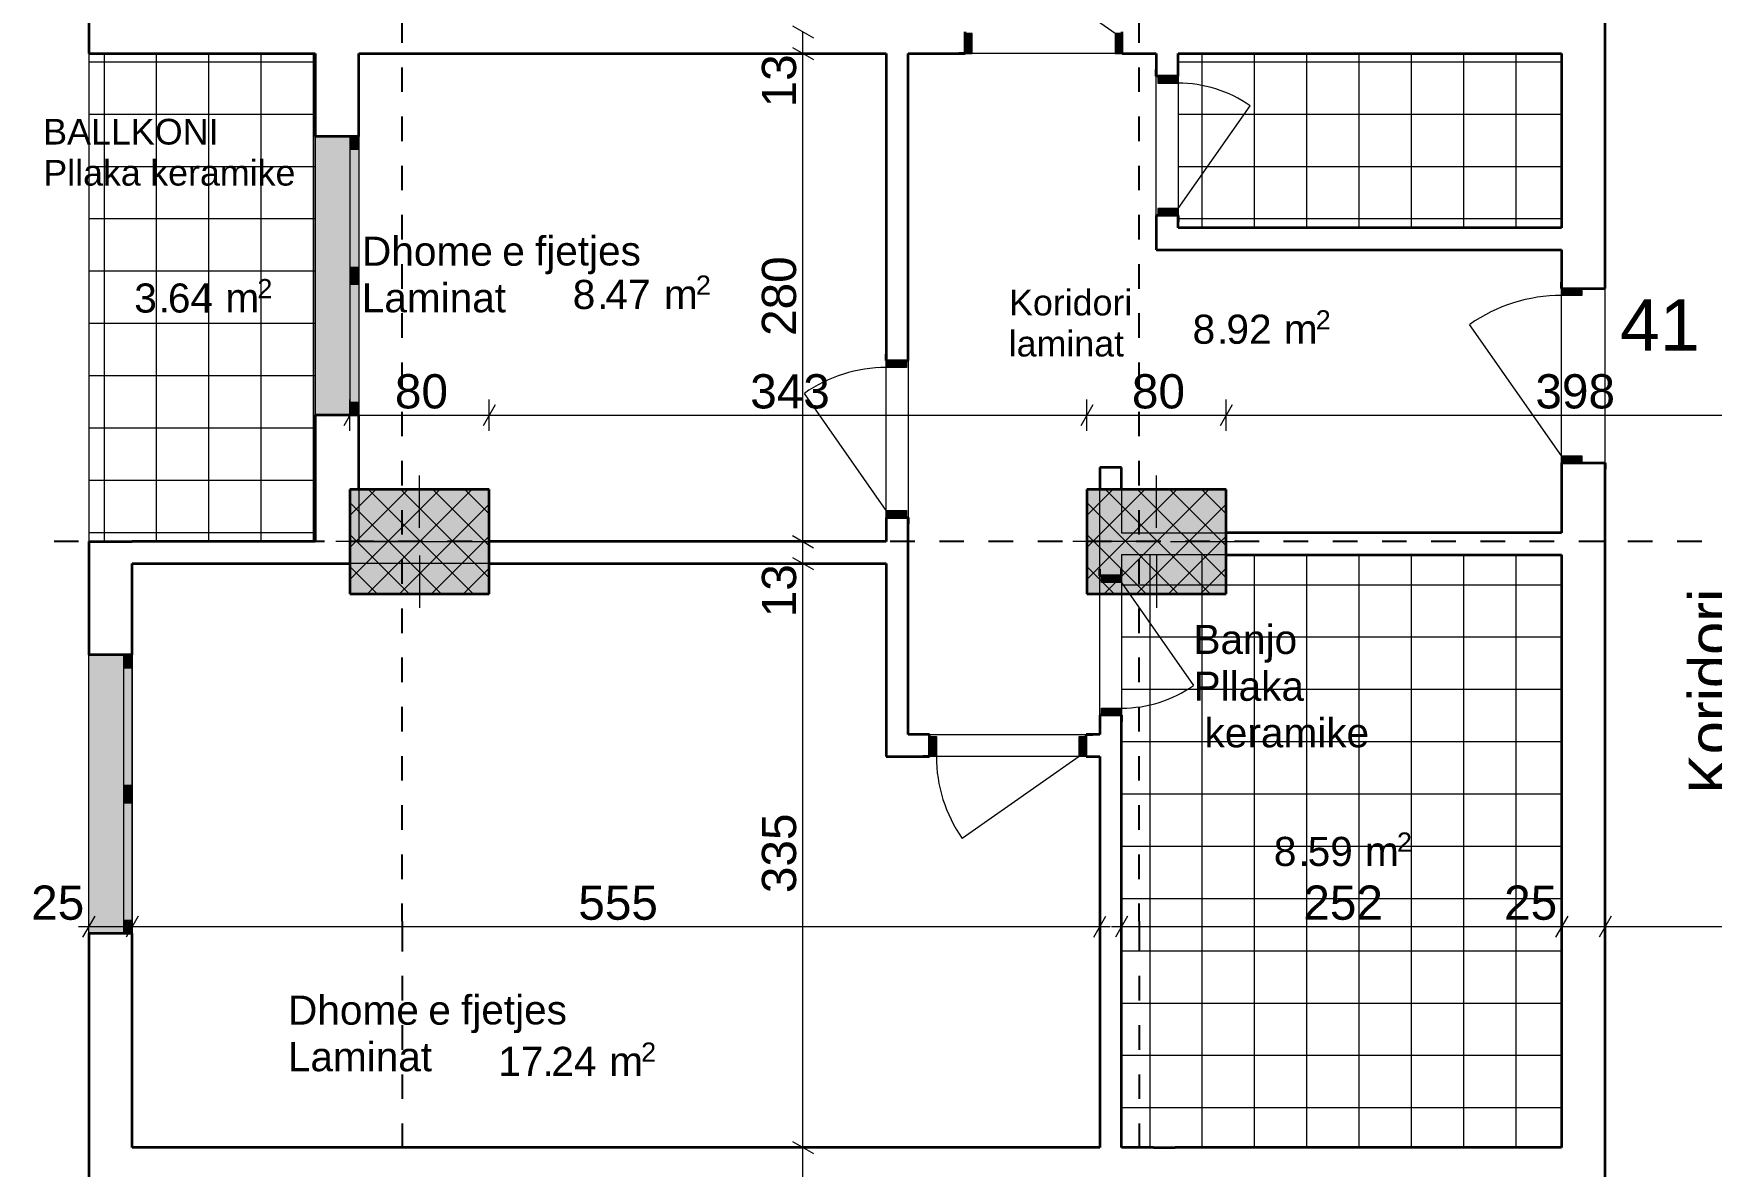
# Model space of a CAD drawing. Header units: centimetres. Extents: x -1402 to 3082, y -180 to 3169.
# Drawn here: x 264 to 1227, y 1812 to 2462 of the extents above; entities that cross this region are included whole.
import ezdxf

# ---------------------------------------------------------------- set-up
doc = ezdxf.new("R2010")
doc.units = ezdxf.units.CM
for name, color, linetype, true_color in [('PDF_Annotation - Text', 7, 'Continuous', 0xa80f02), ('PDF_Geometry', 7, 'Continuous', 0x999999), ('PDF_Structural - Shear', 7, 'Continuous', 0xdf0000), ('PDF_Text', 7, 'Continuous', 0xa80f02)]:
    doc.layers.add(name, color=color, linetype=linetype, true_color=true_color)
doc.layers.add('PDF_Dimensioning - General', color=7, linetype='Continuous')
doc.layers.add('PDF_Structural - Bearing', color=7, linetype='Continuous')
doc.styles.add('PDF Arial', font='arial.ttf')

msp = doc.modelspace()

# ---------------------------------------------------------------- linework, layer by layer
at = {"layer": 'PDF_Dimensioning - General', "lineweight": 13}
for points in [[(699.2, 2466.79), (711.2, 2459.86)], [(705.2, 2450.82), (705.2, 2463.33)], [(714.2, 2450.82), (696.19, 2450.82)], [(699.2, 2454.29), (711.2, 2447.36)], [(705.2, 2170.69), (705.2, 2450.82)], [(448.49, 2249.23), (441.55, 2237.22)], [(528.52, 2249.23), (521.59, 2237.22)], [(871.57, 2249.23), (864.64, 2237.22)], [(951.61, 2249.23), (944.68, 2237.22)], [(714.2, 2170.69), (696.19, 2170.69)], [(699.2, 2174.15), (711.2, 2167.22)], [(705.2, 2158.18), (705.2, 2170.69)], [(714.2, 2158.18), (696.19, 2158.18)], [(699.2, 2161.65), (711.2, 2154.72)], [(705.2, 1823.02), (705.2, 2158.18)], [(298.65, 1955.72), (291.71, 1943.71)], [(295.18, 1940.71), (295.18, 1958.72)], [(323.66, 1955.72), (316.73, 1943.71)], [(320.19, 1940.71), (320.19, 1958.72)], [(872.14, 1943.71), (879.08, 1955.72)], [(875.61, 1940.71), (875.61, 1958.72)], [(891.58, 1955.72), (884.65, 1943.71)], [(888.12, 1940.71), (888.12, 1958.72)], [(1144.2, 1955.72), (1137.27, 1943.71)], [(1140.74, 1940.71), (1140.74, 1958.72)], [(1169.22, 1955.72), (1162.28, 1943.71)], [(1165.75, 1940.71), (1165.75, 1958.72)], [(289.31, 1949.72), (295.18, 1949.72)], [(295.18, 1949.72), (320.19, 1949.72)], [(320.19, 1949.72), (875.61, 1949.72)], [(875.61, 1949.72), (881.48, 1949.72)], [(882.25, 1949.72), (888.12, 1949.72)], [(888.12, 1949.72), (1140.74, 1949.72)], [(1140.74, 1949.72), (1165.75, 1949.72)], [(1165.75, 1949.72), (1346.49, 1949.72)], [(714.2, 1823.02), (696.19, 1823.02)], [(699.2, 1826.48), (711.2, 1819.56)], [(705.2, 1798.01), (705.2, 1823.02)]]:
    msp.add_lwpolyline(points, dxfattribs=at)
at = {"layer": 'PDF_Dimensioning - General', "color": 253, "lineweight": 13, "true_color": 0x999999}
for points in [[(445.02, 2234.22), (445.02, 2252.23)], [(525.06, 2234.22), (525.06, 2252.23)], [(868.1, 2234.22), (868.1, 2252.23)], [(948.15, 2234.22), (948.15, 2252.23)], [(439.15, 2243.22), (445.02, 2243.22)], [(445.02, 2243.22), (525.06, 2243.22)], [(525.06, 2243.22), (868.1, 2243.22)], [(868.1, 2243.22), (948.15, 2243.22)], [(948.15, 2243.22), (1346.49, 2243.22)]]:
    msp.add_lwpolyline(points, dxfattribs=at)
at = {"layer": 'PDF_Geometry', "color": 7, "lineweight": 13}
for points in [[(1165.75, 1363.49), (1165.75, 3115.78)], [(295.18, 2450.82), (295.18, 2170.69)], [(425.24, 2450.82), (295.18, 2450.82)], [(425.24, 2170.69), (425.24, 2450.82)], [(450.26, 2450.82), (450.26, 2170.69)], [(753.05, 2450.82), (450.26, 2450.82)], [(753.05, 2170.69), (753.05, 2450.82)], [(908.02, 2450.82), (765.56, 2450.82)], [(765.56, 2450.82), (765.56, 2059.92)], [(908.02, 2338.27), (908.02, 2450.82)], [(920.52, 2450.82), (920.52, 2350.78)], [(1140.74, 2450.82), (920.52, 2450.82)], [(1140.74, 2350.78), (1140.74, 2450.82)], [(920.52, 2350.78), (1140.74, 2350.78)], [(1140.74, 2338.27), (908.02, 2338.27)], [(1140.74, 2175.69), (1140.74, 2338.27)], [(875.61, 2213.35), (888.12, 2213.35)], [(875.61, 2059.92), (875.61, 2213.35)], [(888.12, 2213.35), (888.12, 2175.69)], [(295.18, 2170.69), (425.24, 2170.69)], [(450.26, 2170.69), (753.05, 2170.69)], [(888.12, 2175.69), (1140.74, 2175.69)], [(753.05, 2158.18), (320.19, 2158.18)], [(320.19, 2158.18), (320.19, 1823.02)], [(753.05, 2047.42), (753.05, 2158.18)], [(888.12, 2163.19), (888.12, 1823.02)], [(1140.74, 2163.19), (888.12, 2163.19)], [(1140.74, 1823.02), (1140.74, 2163.19)], [(765.56, 2059.92), (875.61, 2059.92)], [(875.61, 2047.42), (753.05, 2047.42)], [(875.61, 1823.02), (875.61, 2047.42)], [(320.19, 1823.02), (875.61, 1823.02)], [(888.12, 1823.02), (1140.74, 1823.02)]]:
    msp.add_lwpolyline(points, dxfattribs=at)
at = {"layer": 'PDF_Geometry', "lineweight": 13}
for points in [[(304.17, 2170.69), (304.17, 2450.82)], [(334.18, 2170.69), (334.18, 2450.82)], [(364.2, 2170.69), (364.2, 2450.82)], [(394.21, 2170.69), (394.21, 2450.82)], [(424.23, 2170.69), (424.23, 2450.82)], [(934.47, 2350.78), (934.47, 2450.82)], [(964.49, 2350.78), (964.49, 2450.82)], [(994.5, 2350.78), (994.5, 2450.82)], [(1024.52, 2350.78), (1024.52, 2450.82)], [(1054.53, 2350.78), (1054.53, 2450.82)], [(1084.54, 2350.78), (1084.54, 2450.82)], [(1114.56, 2350.78), (1114.56, 2450.82)], [(295.18, 2446.13), (425.24, 2446.13)], [(920.52, 2446.13), (1140.74, 2446.13)], [(295.18, 2416.12), (425.24, 2416.12)], [(920.52, 2416.12), (1140.74, 2416.12)], [(295.18, 2386.1), (425.24, 2386.1)], [(920.52, 2386.1), (1140.74, 2386.1)], [(295.18, 2356.09), (425.24, 2356.09)], [(920.52, 2356.09), (1140.74, 2356.09)], [(295.18, 2326.07), (425.24, 2326.07)], [(295.18, 2296.06), (425.24, 2296.06)], [(295.18, 2266.05), (425.24, 2266.05)], [(295.18, 2236.03), (425.24, 2236.03)], [(295.18, 2206.02), (425.24, 2206.02)], [(295.18, 2176), (425.24, 2176)], [(904.46, 1823.02), (904.46, 2163.19)], [(934.47, 1823.02), (934.47, 2163.19)], [(964.49, 1823.02), (964.49, 2163.19)], [(994.5, 1823.02), (994.5, 2163.19)], [(1024.52, 1823.02), (1024.52, 2163.19)], [(1054.53, 1823.02), (1054.53, 2163.19)], [(1084.54, 1823.02), (1084.54, 2163.19)], [(1114.56, 1823.02), (1114.56, 2163.19)], [(888.12, 2145.99), (1140.74, 2145.99)], [(888.12, 2115.97), (1140.74, 2115.97)], [(888.12, 2085.96), (1140.74, 2085.96)], [(888.12, 2055.94), (1140.74, 2055.94)], [(888.12, 2025.93), (1140.74, 2025.93)], [(888.12, 1995.92), (1140.74, 1995.92)], [(888.12, 1965.9), (1140.74, 1965.9)], [(888.12, 1935.89), (1140.74, 1935.89)], [(888.12, 1905.87), (1140.74, 1905.87)], [(888.12, 1875.86), (1140.74, 1875.86)], [(888.12, 1845.84), (1140.74, 1845.84)]]:
    msp.add_lwpolyline(points, dxfattribs=at)
at = {"layer": 'PDF_Structural - Bearing', "lineweight": 35}
for points in [[(1165.75, 2316.02), (1165.75, 2888.74)], [(295.18, 2529.75), (295.18, 2450.82)], [(798.38, 2462.33), (798.38, 2463.33)], [(798.38, 2462.33), (798.38, 2463.33)], [(798.38, 2462.33), (798.38, 2463.33)], [(798.38, 2450.82), (798.38, 2462.33)], [(798.38, 2450.82), (798.38, 2462.33)], [(798.38, 2450.82), (798.38, 2462.33)], [(888.42, 2462.33), (888.42, 2463.33)], [(888.42, 2462.33), (888.42, 2463.33)], [(888.42, 2462.33), (888.42, 2463.33)], [(888.42, 2450.82), (888.42, 2462.33)], [(888.42, 2450.82), (888.42, 2462.33)], [(888.42, 2450.82), (888.42, 2462.33)], [(295.18, 2450.82), (320.19, 2450.82)], [(320.19, 2450.82), (425.24, 2450.82)], [(425.24, 2450.82), (425.24, 2403.3)], [(450.26, 2450.82), (753.05, 2450.82)], [(450.26, 2403.3), (450.26, 2450.82)], [(753.05, 2450.82), (753.05, 2274.66)], [(765.56, 2274.66), (765.56, 2450.82)], [(765.56, 2450.82), (798.38, 2450.82)], [(798.38, 2450.82), (794.68, 2450.82)], [(798.38, 2450.82), (794.68, 2450.82)], [(798.38, 2450.82), (794.68, 2450.82)], [(888.42, 2450.82), (892.13, 2450.82)], [(888.42, 2450.82), (908.02, 2450.82)], [(888.42, 2450.82), (892.13, 2450.82)], [(888.42, 2450.82), (892.13, 2450.82)], [(908.02, 2450.82), (908.02, 2437.93)], [(920.52, 2437.93), (920.52, 2450.82)], [(920.52, 2450.82), (1140.74, 2450.82)], [(1140.74, 2450.82), (1140.74, 2350.78)], [(908.02, 2437.93), (908.02, 2441.62)], [(908.02, 2437.93), (908.02, 2441.62)], [(908.02, 2437.93), (908.02, 2441.62)], [(909.01, 2437.93), (908.02, 2437.93)], [(909.01, 2437.93), (908.02, 2437.93)], [(909.01, 2437.93), (908.02, 2437.93)], [(920.52, 2437.93), (909.01, 2437.93)], [(920.52, 2437.93), (909.01, 2437.93)], [(920.52, 2437.93), (909.01, 2437.93)], [(920.52, 2437.93), (920.52, 2441.62)], [(920.52, 2437.93), (920.52, 2441.62)], [(920.52, 2437.93), (920.52, 2441.62)], [(445.26, 2403.3), (425.24, 2403.3)], [(445.26, 2403.3), (425.24, 2403.3)], [(450.26, 2403.3), (445.26, 2403.3)], [(450.26, 2403.3), (445.26, 2403.3)], [(450.26, 2403.3), (445.26, 2403.3)], [(908.02, 2357.88), (908.02, 2354.19)], [(909.01, 2357.88), (908.02, 2357.88)], [(908.02, 2357.88), (908.02, 2338.27)], [(909.01, 2357.88), (908.02, 2357.88)], [(909.01, 2357.88), (908.02, 2357.88)], [(908.02, 2357.88), (908.02, 2354.19)], [(908.02, 2357.88), (908.02, 2354.19)], [(920.52, 2357.88), (909.01, 2357.88)], [(920.52, 2357.88), (909.01, 2357.88)], [(920.52, 2357.88), (909.01, 2357.88)], [(920.52, 2357.88), (920.52, 2354.19)], [(920.52, 2350.78), (920.52, 2357.88)], [(920.52, 2357.88), (920.52, 2354.19)], [(920.52, 2357.88), (920.52, 2354.19)], [(1140.74, 2350.78), (920.52, 2350.78)], [(908.02, 2338.27), (920.52, 2338.27)], [(920.52, 2338.27), (1140.74, 2338.27)], [(1140.74, 2338.27), (1140.74, 2316.02)], [(1140.74, 2316.02), (1140.74, 2319.72)], [(1140.74, 2316.02), (1140.74, 2319.72)], [(1140.74, 2316.02), (1140.74, 2319.72)], [(1140.74, 2316.02), (1152.25, 2316.02)], [(1140.74, 2316.02), (1152.25, 2316.02)], [(1140.74, 2316.02), (1152.25, 2316.02)], [(1152.25, 2316.02), (1165.75, 2316.02)], [(1152.25, 2316.02), (1165.75, 2316.02)], [(1152.25, 2316.02), (1165.75, 2316.02)], [(1165.75, 2316.02), (1165.75, 2319.72)], [(1165.75, 2316.02), (1165.75, 2319.72)], [(1165.75, 2316.02), (1165.75, 2319.72)], [(753.05, 2274.66), (753.05, 2278.36)], [(753.05, 2274.66), (753.05, 2278.36)], [(753.05, 2274.66), (753.05, 2278.36)], [(753.05, 2274.66), (764.55, 2274.66)], [(753.05, 2274.66), (764.55, 2274.66)], [(753.05, 2274.66), (764.55, 2274.66)], [(764.55, 2274.66), (765.56, 2274.66)], [(764.55, 2274.66), (765.56, 2274.66)], [(764.55, 2274.66), (765.56, 2274.66)], [(765.56, 2274.66), (765.56, 2278.36)], [(765.56, 2274.66), (765.56, 2278.36)], [(765.56, 2274.66), (765.56, 2278.36)], [(445.26, 2243.22), (425.24, 2243.22)], [(425.24, 2243.22), (425.24, 2170.69)], [(445.26, 2243.22), (425.24, 2243.22)], [(450.26, 2243.22), (445.26, 2243.22)], [(450.26, 2243.22), (445.26, 2243.22)], [(450.26, 2243.22), (445.26, 2243.22)], [(450.26, 2200.7), (450.26, 2243.22)], [(1140.74, 2215.98), (1140.74, 2212.27)], [(1140.74, 2215.98), (1152.25, 2215.98)], [(1140.74, 2215.98), (1140.74, 2175.69)], [(1140.74, 2215.98), (1152.25, 2215.98)], [(1140.74, 2215.98), (1152.25, 2215.98)], [(1140.74, 2215.98), (1140.74, 2212.27)], [(1140.74, 2215.98), (1140.74, 2212.27)], [(1152.25, 2215.98), (1165.75, 2215.98)], [(1152.25, 2215.98), (1165.75, 2215.98)], [(1152.25, 2215.98), (1165.75, 2215.98)], [(1165.75, 2215.98), (1165.75, 2212.27)], [(1165.75, 1489.67), (1165.75, 2215.98)], [(1165.75, 2215.98), (1165.75, 2212.27)], [(1165.75, 2215.98), (1165.75, 2212.27)], [(875.61, 2213.35), (875.61, 2200.7)], [(888.12, 2213.35), (875.61, 2213.35)], [(888.12, 2200.7), (888.12, 2213.35)], [(525.06, 2200.7), (445.02, 2200.7)], [(445.02, 2200.7), (445.02, 2140.68)], [(525.06, 2140.68), (525.06, 2200.7)], [(948.15, 2200.7), (868.1, 2200.7)], [(868.1, 2200.7), (868.1, 2140.68)], [(948.15, 2140.68), (948.15, 2200.7)], [(753.05, 2184.62), (753.05, 2180.91)], [(753.05, 2184.62), (764.55, 2184.62)], [(753.05, 2184.62), (753.05, 2170.69)], [(753.05, 2184.62), (764.55, 2184.62)], [(753.05, 2184.62), (764.55, 2184.62)], [(753.05, 2184.62), (753.05, 2180.91)], [(753.05, 2184.62), (753.05, 2180.91)], [(764.55, 2184.62), (765.56, 2184.62)], [(764.55, 2184.62), (765.56, 2184.62)], [(764.55, 2184.62), (765.56, 2184.62)], [(765.56, 2184.62), (765.56, 2180.91)], [(765.56, 2059.92), (765.56, 2184.62)], [(765.56, 2184.62), (765.56, 2180.91)], [(765.56, 2184.62), (765.56, 2180.91)], [(295.18, 2170.69), (295.18, 2105.8)], [(295.18, 2170.69), (320.19, 2170.69)], [(425.24, 2170.69), (320.19, 2170.69)], [(753.05, 2170.69), (525.06, 2170.69)], [(1140.74, 2175.69), (948.15, 2175.69)], [(320.19, 2158.18), (445.02, 2158.18)], [(320.19, 2105.8), (320.19, 2158.18)], [(525.06, 2158.18), (753.05, 2158.18)], [(753.05, 2158.18), (753.05, 2047.42)], [(948.15, 2163.19), (1140.74, 2163.19)], [(1140.74, 2163.19), (1140.74, 1823.02)], [(875.61, 2151.16), (875.61, 2154.87)], [(875.61, 2151.16), (875.61, 2154.87)], [(875.61, 2151.16), (875.61, 2154.87)], [(876.61, 2151.16), (875.61, 2151.16)], [(876.61, 2151.16), (875.61, 2151.16)], [(876.61, 2151.16), (875.61, 2151.16)], [(888.12, 2151.16), (876.61, 2151.16)], [(888.12, 2151.16), (876.61, 2151.16)], [(888.12, 2151.16), (876.61, 2151.16)], [(888.12, 2151.16), (888.12, 2154.87)], [(888.12, 2151.16), (888.12, 2154.87)], [(888.12, 2151.16), (888.12, 2154.87)], [(445.02, 2140.68), (525.06, 2140.68)], [(868.1, 2140.68), (948.15, 2140.68)], [(315.19, 2105.8), (295.18, 2105.8)], [(315.19, 2105.8), (295.18, 2105.8)], [(320.19, 2105.8), (315.19, 2105.8)], [(320.19, 2105.8), (315.19, 2105.8)], [(320.19, 2105.8), (315.19, 2105.8)], [(875.61, 2071.13), (875.61, 2067.42)], [(876.61, 2071.13), (875.61, 2071.13)], [(875.61, 2071.13), (875.61, 2059.92)], [(876.61, 2071.13), (875.61, 2071.13)], [(876.61, 2071.13), (875.61, 2071.13)], [(875.61, 2071.13), (875.61, 2067.42)], [(875.61, 2071.13), (875.61, 2067.42)], [(888.12, 2071.13), (876.61, 2071.13)], [(888.12, 2071.13), (876.61, 2071.13)], [(888.12, 2071.13), (876.61, 2071.13)], [(888.12, 2071.13), (888.12, 2067.42)], [(888.12, 1823.02), (888.12, 2071.13)], [(888.12, 2071.13), (888.12, 2067.42)], [(888.12, 2071.13), (888.12, 2067.42)], [(777.77, 2059.92), (765.56, 2059.92)], [(777.77, 2059.92), (774.08, 2059.92)], [(777.77, 2059.92), (774.08, 2059.92)], [(777.77, 2059.92), (774.08, 2059.92)], [(777.77, 2058.92), (777.77, 2059.92)], [(777.77, 2058.92), (777.77, 2059.92)], [(777.77, 2058.92), (777.77, 2059.92)], [(777.77, 2047.42), (777.77, 2058.92)], [(777.77, 2047.42), (777.77, 2058.92)], [(777.77, 2047.42), (777.77, 2058.92)], [(867.82, 2059.92), (871.52, 2059.92)], [(867.82, 2058.92), (867.82, 2059.92)], [(875.61, 2059.92), (867.82, 2059.92)], [(867.82, 2058.92), (867.82, 2059.92)], [(867.82, 2058.92), (867.82, 2059.92)], [(867.82, 2059.92), (871.52, 2059.92)], [(867.82, 2059.92), (871.52, 2059.92)], [(867.82, 2047.42), (867.82, 2058.92)], [(867.82, 2047.42), (867.82, 2058.92)], [(867.82, 2047.42), (867.82, 2058.92)], [(753.05, 2047.42), (765.56, 2047.42)], [(765.56, 2047.42), (777.77, 2047.42)], [(777.77, 2047.42), (774.08, 2047.42)], [(777.77, 2047.42), (774.08, 2047.42)], [(777.77, 2047.42), (774.08, 2047.42)], [(867.82, 2047.42), (871.52, 2047.42)], [(867.82, 2047.42), (875.61, 2047.42)], [(867.82, 2047.42), (871.52, 2047.42)], [(867.82, 2047.42), (871.52, 2047.42)], [(875.61, 2047.42), (875.61, 1823.02)], [(315.19, 1945.73), (295.18, 1945.73)], [(295.18, 1945.73), (295.18, 1798.01)], [(315.19, 1945.73), (295.18, 1945.73)], [(320.19, 1945.73), (315.19, 1945.73)], [(320.19, 1945.73), (315.19, 1945.73)], [(320.19, 1945.73), (315.19, 1945.73)], [(320.19, 1823.02), (320.19, 1945.73)], [(435.01, 1823.02), (320.19, 1823.02)], [(460.03, 1823.02), (435.01, 1823.02)], [(875.61, 1823.02), (460.03, 1823.02)], [(906.38, 1823.02), (888.12, 1823.02)], [(906.38, 1823.02), (918.88, 1823.02)], [(1140.74, 1823.02), (918.88, 1823.02)]]:
    msp.add_lwpolyline(points, dxfattribs=at)
at = {"layer": 'PDF_Structural - Bearing', "color": 30, "lineweight": 18, "true_color": 0xff6600}
for points in [[(884.42, 2462.33), (817.22, 2509.38)], [(920.52, 2361.89), (961.84, 2420.9)], [(425.24, 2403.3), (425.24, 2243.22)], [(450.26, 2403.3), (450.26, 2243.22)], [(445.26, 2328.27), (445.26, 2395.8)], [(450.26, 2395.8), (450.26, 2328.27)], [(445.26, 2250.73), (445.26, 2318.26)], [(450.26, 2318.26), (450.26, 2250.73)], [(1140.74, 2219.97), (1087.94, 2295.38)], [(753.05, 2188.61), (706, 2255.82)], [(888.12, 2147.16), (929.44, 2088.16)], [(295.18, 1945.73), (295.18, 2105.8)], [(320.19, 1945.73), (320.19, 2105.8)], [(315.19, 2098.3), (315.19, 2030.76)], [(320.19, 2030.76), (320.19, 2098.3)], [(863.82, 2047.42), (796.62, 2000.36)], [(315.19, 2020.76), (315.19, 1953.23)], [(320.19, 1953.23), (320.19, 2020.76)]]:
    msp.add_lwpolyline(points, dxfattribs=at)
at = {"layer": 'PDF_Structural - Bearing', "color": 30, "lineweight": 20, "true_color": 0xff6600}
for points in [[(802.39, 2462.33), (798.38, 2462.33)], [(798.38, 2462.33), (798.38, 2450.82)], [(802.39, 2450.82), (802.39, 2462.33)], [(888.42, 2462.33), (884.42, 2462.33)], [(884.42, 2462.33), (884.42, 2450.82)], [(888.42, 2450.82), (888.42, 2462.33)], [(798.38, 2450.82), (802.39, 2450.82)], [(884.42, 2450.82), (888.42, 2450.82)], [(909.01, 2437.93), (909.01, 2433.92)], [(920.52, 2437.93), (909.01, 2437.93)], [(920.52, 2433.92), (920.52, 2437.93)], [(909.01, 2433.92), (920.52, 2433.92)], [(445.26, 2395.8), (445.26, 2403.3)], [(450.26, 2403.3), (450.26, 2395.8)], [(450.26, 2395.8), (445.26, 2395.8)], [(920.52, 2361.89), (909.01, 2361.89)], [(909.01, 2361.89), (909.01, 2357.88)], [(920.52, 2357.88), (920.52, 2361.89)], [(909.01, 2357.88), (920.52, 2357.88)], [(445.26, 2323.26), (445.26, 2328.27)], [(445.26, 2328.27), (450.26, 2328.27)], [(445.26, 2318.26), (445.26, 2323.26)], [(450.26, 2328.27), (450.26, 2323.26)], [(450.26, 2323.26), (450.26, 2318.26)], [(450.26, 2318.26), (445.26, 2318.26)], [(1140.74, 2312.02), (1140.74, 2316.02)], [(1140.74, 2316.02), (1152.25, 2316.02)], [(1152.25, 2312.02), (1140.74, 2312.02)], [(1152.25, 2316.02), (1152.25, 2312.02)], [(753.05, 2270.66), (753.05, 2274.66)], [(753.05, 2274.66), (764.55, 2274.66)], [(764.55, 2274.66), (764.55, 2270.66)], [(764.55, 2270.66), (753.05, 2270.66)], [(445.26, 2243.22), (445.26, 2250.73)], [(445.26, 2250.73), (450.26, 2250.73)], [(450.26, 2250.73), (450.26, 2243.22)], [(1140.74, 2215.98), (1140.74, 2219.97)], [(1140.74, 2219.97), (1152.25, 2219.97)], [(1152.25, 2215.98), (1140.74, 2215.98)], [(1152.25, 2219.97), (1152.25, 2215.98)], [(753.05, 2184.62), (753.05, 2188.61)], [(753.05, 2188.61), (764.55, 2188.61)], [(764.55, 2188.61), (764.55, 2184.62)], [(764.55, 2184.62), (753.05, 2184.62)], [(876.61, 2147.16), (876.61, 2151.16)], [(876.61, 2151.16), (888.12, 2151.16)], [(888.12, 2151.16), (888.12, 2147.16)], [(888.12, 2147.16), (876.61, 2147.16)], [(315.19, 2105.8), (315.19, 2098.3)], [(320.19, 2098.3), (320.19, 2105.8)], [(315.19, 2098.3), (320.19, 2098.3)], [(876.61, 2071.13), (876.61, 2075.13)], [(876.61, 2075.13), (888.12, 2075.13)], [(888.12, 2071.13), (876.61, 2071.13)], [(888.12, 2075.13), (888.12, 2071.13)], [(777.77, 2058.92), (781.78, 2058.92)], [(777.77, 2047.42), (777.77, 2058.92)], [(781.78, 2058.92), (781.78, 2047.42)], [(863.82, 2047.42), (863.82, 2058.92)], [(863.82, 2058.92), (867.82, 2058.92)], [(867.82, 2058.92), (867.82, 2047.42)], [(781.78, 2047.42), (777.77, 2047.42)], [(867.82, 2047.42), (863.82, 2047.42)], [(320.19, 2030.76), (315.19, 2030.76)], [(315.19, 2030.76), (315.19, 2025.76)], [(315.19, 2025.76), (315.19, 2020.76)], [(320.19, 2025.76), (320.19, 2030.76)], [(320.19, 2020.76), (320.19, 2025.76)], [(315.19, 2020.76), (320.19, 2020.76)], [(320.19, 1953.23), (315.19, 1953.23)], [(315.19, 1953.23), (315.19, 1945.73)], [(320.19, 1945.73), (320.19, 1953.23)]]:
    msp.add_lwpolyline(points, dxfattribs=at)
at = {"layer": 'PDF_Structural - Bearing', "color": 1, "lineweight": 0}
for points in [[(485.04, 2178.69), (485.04, 2208.71)], [(908.13, 2178.69), (908.13, 2208.71)], [(477.04, 2170.69), (437.01, 2170.69)], [(485.04, 2170.69), (485.04, 2170.69)], [(493.04, 2170.69), (533.06, 2170.69)], [(900.12, 2170.69), (860.1, 2170.69)], [(908.13, 2170.69), (908.13, 2170.69)], [(916.13, 2170.69), (956.15, 2170.69)], [(485.04, 2162.68), (485.04, 2132.67)], [(908.13, 2162.68), (908.13, 2132.67)]]:
    msp.add_lwpolyline(points, dxfattribs=at)
at = {"layer": 'PDF_Structural - Bearing', "lineweight": 13}
for points in [[(445.02, 2148.93), (496.79, 2200.7)], [(445.02, 2167.33), (478.4, 2200.7)], [(445.02, 2185.72), (460, 2200.7)], [(455.15, 2140.68), (515.18, 2200.7)], [(515.92, 2140.68), (455.89, 2200.7)], [(525.06, 2149.93), (474.29, 2200.7)], [(525.06, 2168.32), (492.68, 2200.7)], [(525.06, 2186.72), (511.07, 2200.7)], [(868.1, 2148.97), (919.84, 2200.7)], [(868.1, 2167.36), (901.45, 2200.7)], [(868.1, 2185.76), (883.06, 2200.7)], [(878.21, 2140.68), (938.24, 2200.7)], [(938.97, 2140.68), (878.95, 2200.7)], [(948.15, 2149.9), (897.34, 2200.7)], [(948.15, 2168.29), (915.73, 2200.7)], [(948.15, 2186.68), (934.12, 2200.7)], [(497.53, 2140.68), (445.02, 2193.18)], [(473.55, 2140.68), (525.06, 2192.18)], [(920.58, 2140.68), (868.1, 2193.15)], [(896.6, 2140.68), (948.15, 2192.22)], [(479.13, 2140.68), (445.02, 2174.79)], [(491.94, 2140.68), (525.06, 2173.79)], [(902.18, 2140.68), (868.1, 2174.75)], [(914.99, 2140.68), (948.15, 2173.82)], [(460.74, 2140.68), (445.02, 2156.39)], [(510.33, 2140.68), (525.06, 2155.39)], [(883.79, 2140.68), (868.1, 2156.36)], [(933.39, 2140.68), (948.15, 2155.43)]]:
    msp.add_lwpolyline(points, dxfattribs=at)
at = {"layer": 'PDF_Structural - Bearing', "color": 30, "lineweight": 18, "true_color": 0xff6600}
for centre, radius, start, end in [((920.52, 2361.87), 72.05, 55.00522, 89.99764), ((1140.74, 2219.98), 92.04, 89.99895, 125.00048), ((753.05, 2188.63), 82.02, 89.99717, 125.00663), ((888.12, 2147.16), 72.03, 269.99755, 304.99872), ((863.8, 2047.42), 82.02, 179.99704, 215.00728)]:
    msp.add_arc(centre, radius, start, end, dxfattribs=at)
at = {"layer": 'PDF_Structural - Bearing', "color": 7, "true_color": 0xffffff, "transparency": 33554559}
for points in [[(798.38, 2450.82), (802.39, 2450.82), (798.38, 2462.33), (802.39, 2462.33)], [(888.42, 2462.33), (884.42, 2462.33), (888.42, 2450.82), (884.42, 2450.82)], [(909.01, 2437.93), (909.01, 2433.92), (920.52, 2437.93), (920.52, 2433.92)], [(450.26, 2243.22), (425.24, 2243.22), (450.26, 2403.3), (425.24, 2403.3)], [(450.26, 2403.3), (445.26, 2403.3), (450.26, 2395.8), (445.26, 2395.8)], [(450.26, 2395.8), (445.26, 2395.8), (450.26, 2328.27), (445.26, 2328.27)], [(920.52, 2357.88), (920.52, 2361.89), (909.01, 2357.88), (909.01, 2361.89)], [(445.26, 2323.26), (450.26, 2323.26), (445.26, 2328.27), (450.26, 2328.27)], [(450.26, 2323.26), (445.26, 2323.26), (450.26, 2318.26), (445.26, 2318.26)], [(450.26, 2318.26), (445.26, 2318.26), (450.26, 2250.73), (445.26, 2250.73)], [(1152.25, 2316.02), (1140.74, 2316.02), (1152.25, 2312.02), (1140.74, 2312.02)], [(764.55, 2274.66), (753.05, 2274.66), (764.55, 2270.66), (753.05, 2270.66)], [(445.26, 2243.22), (450.26, 2243.22), (445.26, 2250.73), (450.26, 2250.73)], [(1140.74, 2215.98), (1152.25, 2215.98), (1140.74, 2219.97), (1152.25, 2219.97)], [(525.06, 2140.68), (445.02, 2140.68), (525.06, 2200.7), (445.02, 2200.7)], [(948.15, 2140.68), (868.1, 2140.68), (948.15, 2200.7), (868.1, 2200.7)], [(753.05, 2184.62), (764.55, 2184.62), (753.05, 2188.61), (764.55, 2188.61)], [(888.12, 2151.16), (876.61, 2151.16), (888.12, 2147.16), (876.61, 2147.16)], [(320.19, 2105.8), (320.19, 1945.73), (295.18, 2105.8), (295.18, 1945.73)], [(315.19, 2105.8), (315.19, 2098.3), (320.19, 2105.8), (320.19, 2098.3)], [(320.19, 2030.76), (320.19, 2098.3), (315.19, 2030.76), (315.19, 2098.3)], [(876.61, 2071.13), (888.12, 2071.13), (876.61, 2075.13), (888.12, 2075.13)], [(777.77, 2058.92), (777.77, 2047.42), (781.78, 2058.92), (781.78, 2047.42)], [(867.82, 2047.42), (867.82, 2058.92), (863.82, 2047.42), (863.82, 2058.92)], [(320.19, 2025.76), (320.19, 2030.76), (315.19, 2025.76), (315.19, 2030.76)], [(315.19, 2025.76), (315.19, 2020.76), (320.19, 2025.76), (320.19, 2020.76)], [(320.19, 1953.23), (320.19, 2020.76), (315.19, 1953.23), (315.19, 2020.76)], [(320.19, 1945.73), (320.19, 1953.23), (315.19, 1945.73), (315.19, 1953.23)]]:
    msp.add_solid(points, dxfattribs=at)
at = {"layer": 'PDF_Structural - Shear', "lineweight": 25}
for points in [[(475.04, 2457.06), (475.04, 2471.18)], [(898.12, 2457.06), (898.12, 2471.18)], [(475.04, 2428.83), (475.04, 2442.94)], [(898.12, 2428.83), (898.12, 2442.94)], [(475.04, 2400.59), (475.04, 2414.71)], [(898.12, 2400.59), (898.12, 2414.71)], [(475.04, 2372.36), (475.04, 2386.48)], [(898.12, 2372.36), (898.12, 2386.48)], [(475.04, 2344.12), (475.04, 2358.24)], [(898.12, 2344.12), (898.12, 2358.24)], [(475.04, 2315.88), (475.04, 2330)], [(898.12, 2315.88), (898.12, 2330)], [(475.04, 2287.65), (475.04, 2301.77)], [(898.12, 2287.65), (898.12, 2301.77)], [(475.04, 2259.41), (475.04, 2273.53)], [(898.12, 2259.41), (898.12, 2273.53)], [(475.04, 2231.17), (475.04, 2245.29)], [(898.12, 2231.17), (898.12, 2245.29)], [(475.04, 2202.94), (475.04, 2217.06)], [(898.12, 2202.94), (898.12, 2217.06)], [(475.04, 2174.71), (475.04, 2188.82)], [(898.12, 2174.71), (898.12, 2188.82)], [(289.39, 2170.69), (275.27, 2170.69)], [(317.62, 2170.69), (303.5, 2170.69)], [(345.86, 2170.69), (331.74, 2170.69)], [(374.1, 2170.69), (359.98, 2170.69)], [(402.33, 2170.69), (388.22, 2170.69)], [(430.57, 2170.69), (416.45, 2170.69)], [(458.8, 2170.69), (444.69, 2170.69)], [(487.04, 2170.69), (472.92, 2170.69)], [(515.27, 2170.69), (501.15, 2170.69)], [(543.51, 2170.69), (529.39, 2170.69)], [(571.75, 2170.69), (557.63, 2170.69)], [(599.98, 2170.69), (585.87, 2170.69)], [(628.22, 2170.69), (614.1, 2170.69)], [(656.46, 2170.69), (642.34, 2170.69)], [(684.69, 2170.69), (670.57, 2170.69)], [(712.92, 2170.69), (698.81, 2170.69)], [(741.16, 2170.69), (727.04, 2170.69)], [(769.4, 2170.69), (755.28, 2170.69)], [(797.63, 2170.69), (783.51, 2170.69)], [(825.87, 2170.69), (811.75, 2170.69)], [(854.11, 2170.69), (839.99, 2170.69)], [(882.34, 2170.69), (868.22, 2170.69)], [(910.58, 2170.69), (896.46, 2170.69)], [(938.81, 2170.69), (924.69, 2170.69)], [(967.05, 2170.69), (952.93, 2170.69)], [(995.28, 2170.69), (981.16, 2170.69)], [(1023.52, 2170.69), (1009.4, 2170.69)], [(1051.76, 2170.69), (1037.64, 2170.69)], [(1079.99, 2170.69), (1065.87, 2170.69)], [(1108.23, 2170.69), (1094.11, 2170.69)], [(1136.46, 2170.69), (1122.34, 2170.69)], [(1164.7, 2170.69), (1150.58, 2170.69)], [(1192.93, 2170.69), (1178.81, 2170.69)], [(1221.17, 2170.69), (1207.05, 2170.69)], [(475.04, 2146.47), (475.04, 2160.59)], [(898.12, 2146.47), (898.12, 2160.59)], [(475.04, 2118.24), (475.04, 2132.35)], [(898.12, 2118.24), (898.12, 2132.35)], [(475.04, 2090), (475.04, 2104.12)], [(898.12, 2090), (898.12, 2104.12)], [(475.04, 2061.76), (475.04, 2075.88)], [(898.12, 2061.76), (898.12, 2075.88)], [(475.04, 2033.52), (475.04, 2047.64)], [(898.12, 2033.52), (898.12, 2047.64)], [(475.04, 2005.29), (475.04, 2019.41)], [(898.12, 2005.29), (898.12, 2019.41)], [(475.04, 1977.05), (475.04, 1991.17)], [(898.12, 1977.05), (898.12, 1991.17)], [(475.04, 1952.94), (475.04, 1962.94)], [(898.12, 1952.94), (898.12, 1962.94)], [(475.04, 1952.94), (475.04, 1935.51)], [(898.12, 1952.94), (898.12, 1935.51)], [(475.04, 1921.39), (475.04, 1907.27)], [(898.12, 1921.39), (898.12, 1907.27)], [(475.04, 1893.15), (475.04, 1879.03)], [(898.12, 1893.15), (898.12, 1879.03)], [(475.04, 1864.91), (475.04, 1850.8)], [(898.12, 1864.91), (898.12, 1850.8)], [(475.04, 1836.68), (475.04, 1822.56)], [(898.12, 1836.68), (898.12, 1822.56)]]:
    msp.add_lwpolyline(points, dxfattribs=at)

# ---------------------------------------------------------------- texts
at = {"layer": 'PDF_Annotation - Text', "attachment_point": 7, "style": 'PDF Arial'}
for s, insert, char_height in [('\\W0.999899;BALLKONI', (269.04, 2398.43), 14.7325), ('\\W0.997925;Pllaka', (269.12, 2374.85), 14.7325), ('\\W0.998508;keramike', (330.5, 2374.85), 14.7325), ('\\W0.999232;Dhome', (452.05, 2328.82), 16.6968), ('\\W1.001205;e', (532.58, 2328.82), 16.6968), ('\\W0.997411;fjetjes', (551.39, 2324.18), 16.6968), ('\\W0.998109;Laminat', (451.96, 2302.09), 16.6968), ('\\W0.997507;Koridori', (823.54, 2300.35), 14.7325), ('\\W0.998184;laminat', (823.33, 2276.77), 14.7325), ('\\W0.997649;Banjo', (929.37, 2101.21), 16.6968), ('\\W0.997574;Pllaka', (929.46, 2079.12), 16.6968), ('\\W0.998750;keramike', (935.73, 2052.39), 16.6968), ('\\W0.999232;Dhome', (409.6, 1893.21), 16.6968), ('\\W0.997411;fjetjes', (508.94, 1888.57), 16.6968), ('\\W1.001205;e', (490.13, 1893.21), 16.6968), ('\\W0.998109;Laminat', (409.51, 1866.48), 16.6968)]:
    msp.add_mtext(s, dxfattribs=dict(at, insert=insert, char_height=char_height))
at = {"layer": 'PDF_Annotation - Text', "insert": (1238.5, 2025.81), "char_height": 24.5542, "attachment_point": 7, "rotation": 89.9, "style": 'PDF Arial'}
msp.add_mtext('\\W0.997507;Koridori', dxfattribs=at)
at = {"layer": 'PDF_Dimensioning - General', "char_height": 19.6434, "attachment_point": 7, "rotation": 90, "style": 'PDF Arial'}
for s, insert in [('\\W0.998309;13', (701.55, 2419.94)), ('\\W0.997829;280', (701.53, 2288.78)), ('\\W0.998309;13', (701.55, 2127.3)), ('\\W0.998519;335', (701.55, 1968.95))]:
    msp.add_mtext(s, dxfattribs=dict(at, insert=insert))
at = {"layer": 'PDF_Dimensioning - General', "char_height": 19.6434, "attachment_point": 7, "style": 'PDF Arial'}
for s, insert in [('\\W0.999178;80', (470.95, 2246.89)), ('\\W0.997822;343', (674.93, 2246.88)), ('\\W0.999178;80', (894.03, 2246.89)), ('\\W0.998154;398', (1125.67, 2246.88)), ('\\W0.998920;25', (262.14, 1953.39)), ('\\W0.998068;555', (576.25, 1953.39)), ('\\W0.997748;252', (992.46, 1953.39)), ('\\W0.998920;25', (1107.7, 1953.39))]:
    msp.add_mtext(s, dxfattribs=dict(at, insert=insert))
at = {"layer": 'PDF_Text', "attachment_point": 7, "style": 'PDF Arial'}
for s, insert, char_height in [('\\W1.001521;2', (392.01, 2310.42), 11.0199), ('\\W1.001521;2', (643.76, 2312.45), 11.0199), ('\\W1.001811;3', (321.3, 2301.95), 16.6968), ('\\W0.997595;64', (340.65, 2301.96), 16.6968), ('\\W1.000269;m', (373.64, 2302.25), 16.6968), ('\\W1.001941;8', (573.02, 2304), 16.6968), ('\\W0.999168;47', (591.81, 2304.28), 16.6968), ('\\W1.000269;m', (625.39, 2304.28), 16.6968), ('\\W0.996394;.', (335.35, 2302.25), 16.6968), ('\\W0.996394;.', (587.1, 2304.28), 16.6968), ('\\W1.001521;2', (999.58, 2292.49), 11.0199), ('\\W0.998494;41', (1174.27, 2280.31), 29.4651), ('\\W1.001941;8', (928.85, 2284.04), 16.6968), ('\\W0.998802;92', (948.32, 2284.04), 16.6968), ('\\W1.000269;m', (981.21, 2284.32), 16.6968), ('\\W0.996394;.', (942.92, 2284.32), 16.6968), ('\\W1.001521;2', (1046.24, 1992.76), 11.0199), ('\\W1.001941;8', (975.48, 1984.31), 16.6968), ('\\W0.998548;59', (994.95, 1984.31), 16.6968), ('\\W1.000269;m', (1027.86, 1984.6), 16.6968), ('\\W0.996394;.', (989.57, 1984.6), 16.6968), ('\\W0.999056;17', (530.28, 1864.04), 16.6968), ('\\W0.997790;24', (560.79, 1864.04), 16.6968), ('\\W1.001521;2', (612.34, 1872.2), 11.0199), ('\\W1.000269;m', (593.97, 1864.04), 16.6968), ('\\W0.996394;.', (555.68, 1864.04), 16.6968)]:
    msp.add_mtext(s, dxfattribs=dict(at, insert=insert, char_height=char_height))

doc.saveas('drawing.dxf')
